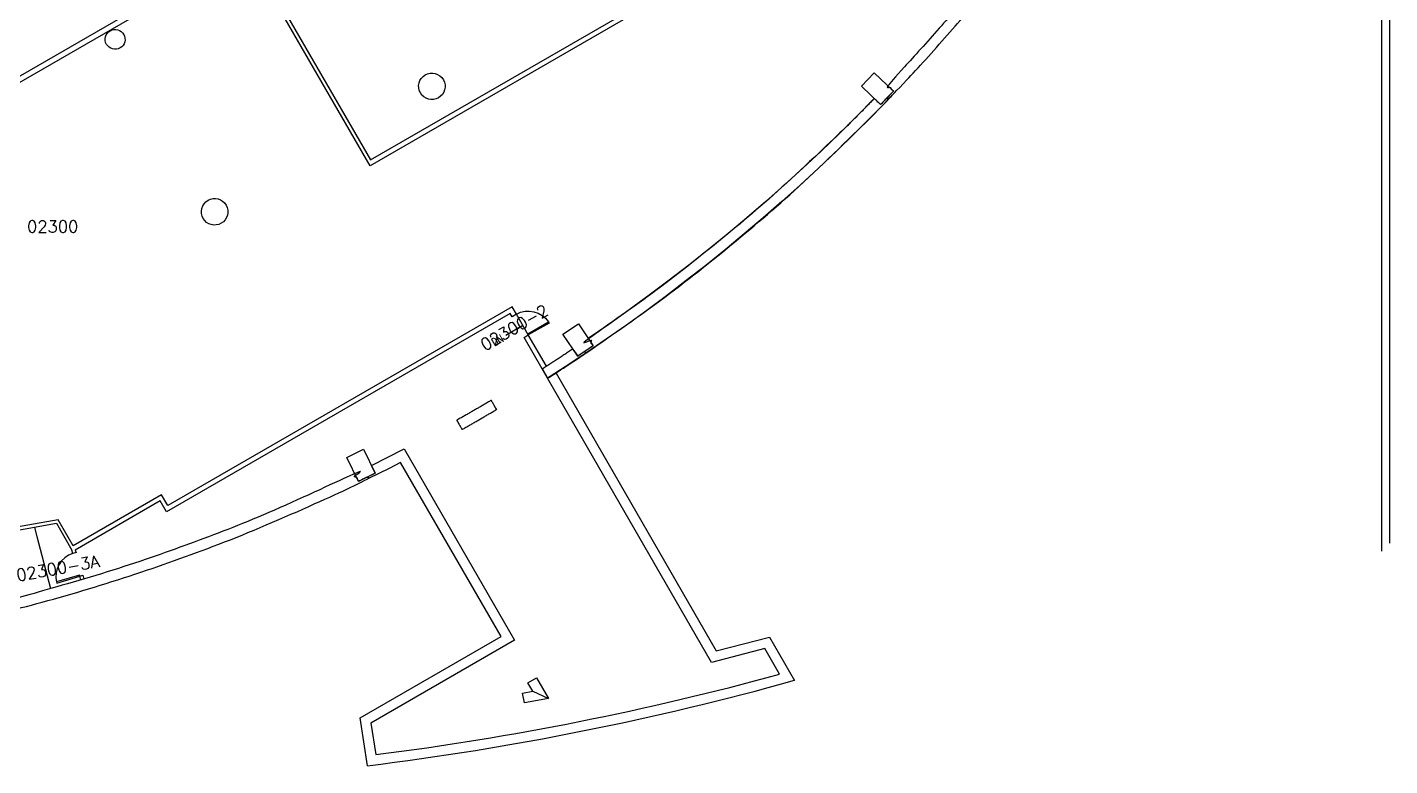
# Model space of a CAD drawing. Extents: x -2225 to 2382, y 4758 to 10467.
# Drawn here: x -376 to 1678, y 4758 to 5870 of the extents above; entities that cross this region are included whole.
import ezdxf
from ezdxf.enums import TextEntityAlignment as Align

# ---------------------------------------------------------------- set-up
doc = ezdxf.new("R2010")
doc.units = 0
doc.header["$LTSCALE"] = 48
doc.header["$MEASUREMENT"] = 0
doc.layers.get('0').update_dxf_attribs({"linetype": 'CONTINUOUS'})
for name, color, linetype in [('ARDOOR', 7, 'CONTINUOUS'), ('ARDOORNO', 4, 'CONTINUOUS'), ('ARROOMNO', 4, 'CONTINUOUS'), ('ARWALL', 7, 'CONTINUOUS'), ('COL', 14, 'CONTINUOUS'), ('EXWALL', 8, 'CONTINUOUS'), ('TXT', 4, 'CONTINUOUS')]:
    doc.layers.add(name, color=color, linetype=linetype)
doc.styles.add('ROMANS', font='romans.shx', dxfattribs={"height": 18})
doc.styles.get("Standard").update_dxf_attribs({"font": 'simplex.shx', "width": 0.75, "height": 12})
doc.dimstyles.get("Standard").update_dxf_attribs({"dimtxt": 12, "dimasz": 12, "dimexe": 9, "dimexo": 3, "dimgap": 12, "dimtad": 1, "dimdec": 4, "dimzin": 0, "dimtxsty": 'STANDARD', "dimblk": 'OBLIQUE', "dimcen": 0, "dimdle": 3, "dimclrd": 256, "dimclre": 256, "dimclrt": 256, "dimazin": 3, "dimtfac": 1, "dimtdec": 4, "dimtix": 1, "dimtmove": 0, "dimatfit": 3, "dimtolj": 1, "dimtzin": 0})

# ---------------------------------------------------------------- blocks, each defined once
blk = doc.blocks.new('3-00-DR')
at = {"color": 0}
for p, q in [((0, 36), (0, 0)), ((1.8, 36), (0, 36)), ((1.8, 0), (1.8, 36)), ((0, 0), (1.8, 0))]:
    blk.add_line(p, q, dxfattribs=at)
blk.add_arc((-0.1, 0), 36.1, 0.049, 87.097, dxfattribs=at)

msp = doc.modelspace()

# ---------------------------------------------------------------- linework, layer by layer
at = {"layer": 'ARWALL'}
for p, q in [((-102.8, 6094.1), (141.8, 5670.5)), ((-580.1, 5676.1), (-45.3, 5984.8)), ((141.2, 5661.7), (-45.3, 5984.8)), ((-219.6, 5893), (-411.9, 5782)), ((574.8, 5912.1), (141.2, 5661.7)), ((141.8, 5670.5), (530.4, 5894.8)), ((355.1, 5449.3), (-163.6, 5149.8)), ((361.6, 5438.1), (355.1, 5449.3)), ((352.4, 5439.2), (-165.5, 5140.4)), ((355.3, 5434.4), (352.4, 5439.2)), ((361.6, 5438.1), (355.3, 5434.4)), ((373.3, 5403.2), (379.6, 5406.9)), ((400.7, 5355.7), (373.3, 5403.2)), ((406.9, 5359.7), (379.6, 5406.9)), ((-173, 5166.1), (-306.3, 5089.1)), ((-175, 5156.9), (-303.1, 5082.9)), ((-165.5, 5140.4), (-175, 5156.9)), ((-163.6, 5149.8), (-173, 5166.1)), ((-329.1, 5128.6), (-1016.6, 5007.4)), ((-1015.8, 5002.6), (-331.6, 5123.2)), ((-331.6, 5123.2), (-308.1, 5082.5)), ((-306.3, 5089.1), (-329.1, 5128.6)), ((-306.7, 5077.9), (-308.1, 5082.5)), ((-302, 5079.3), (-306.7, 5077.9)), ((-303.1, 5082.9), (-302, 5079.3)), ((-296.3, 5043.4), (-291.7, 5044.8)), ((-294.6, 5037.7), (-296.3, 5043.4)), ((-291.7, 5044.8), (-290, 5039.1))]:
    msp.add_line(p, q, dxfattribs=at)
at = {"layer": 'COL', "flags": 128}
for points in [[(881.6, 5781.7), (901, 5801.9), (929.9, 5774.1), (910.4, 5754), (881.6, 5781.7)], [(431.8, 5408.1), (455, 5423.7), (477.3, 5390.5), (454.1, 5374.9), (431.8, 5408.1)], [(106.2, 5222.3), (131.3, 5234.7), (148.9, 5198.7), (123.8, 5186.4), (106.2, 5222.3)]]:
    msp.add_lwpolyline(points, dxfattribs=at)
at = {"layer": 'COL', "extrusion": (0, 0, -1)}
for centre, radius in [((243.1, 5852.2), 15), ((-234.2, 5781.4), 20), ((93.1, 5592.4), 20)]:
    msp.add_arc(centre, radius, 330.0000000001853, 329.9999942706195, dxfattribs=at)
at = {"layer": 'EXWALL'}
for p, q in [((1665.7, 5081.3), (1665.7, 6263.2)), ((1677.7, 5093.3), (1677.7, 6263.2)), ((901, 5763.1), (874.6, 5736.3)), ((923.3, 5762.9), (897.2, 5736.2)), ((874.6, 5736.3), (847.9, 5709.9)), ((897.2, 5736.2), (870.8, 5709.8)), ((847.9, 5709.9), (820.8, 5683.9)), ((870.8, 5709.8), (844, 5683.7)), ((820.8, 5683.9), (793.4, 5658.2)), ((844, 5683.7), (816.9, 5658)), ((793.4, 5658.2), (765.6, 5632.9)), ((816.9, 5658), (789.4, 5632.7)), ((765.6, 5632.9), (737.5, 5608)), ((789.4, 5632.7), (761.6, 5607.8)), ((737.5, 5608), (709, 5583.5)), ((761.6, 5607.8), (733.5, 5583.2)), ((709, 5583.5), (680.2, 5559.3)), ((733.5, 5583.2), (705, 5559)), ((680.2, 5559.3), (651.1, 5535.6)), ((705, 5559), (676.2, 5535.2)), ((651.1, 5535.6), (621.7, 5512.2)), ((676.2, 5535.2), (647.1, 5511.7)), ((621.7, 5512.2), (592, 5489.2)), ((647.1, 5511.7), (617.7, 5488.7)), ((592, 5489.2), (561.9, 5466.7)), ((617.7, 5488.7), (588, 5466)), ((561.9, 5466.7), (531.6, 5444.5)), ((588, 5466), (558, 5443.8)), ((531.6, 5444.5), (500.9, 5422.8)), ((558, 5443.8), (527.7, 5421.9)), ((379.6, 5406.9), (361.6, 5438.1)), ((500.9, 5422.8), (470, 5401.5)), ((527.7, 5421.9), (497.1, 5400.5)), ((497.1, 5400.5), (466.3, 5379.5)), ((446.8, 5385.7), (454.1, 5374.9)), ((460.3, 5375.5), (435, 5358.8)), ((466.3, 5379.5), (460.3, 5375.5)), ((408.7, 5341.8), (400.7, 5355.7)), ((408.4, 5341.7), (421.4, 5349.2)), ((655.6, 4913.5), (408.4, 5341.7)), ((412.6, 5344.4), (408.7, 5341.8)), ((435, 5358.8), (412.6, 5344.4)), ((421.4, 5349.2), (662.9, 4930.9)), ((143.2, 5210.4), (192.6, 5235.5)), ((192.6, 5235.5), (359, 4947.2)), ((137.4, 5193.1), (148.9, 5198.7)), ((169.8, 5205.9), (138.9, 5190.5)), ((148.9, 5198.7), (143.2, 5210.4)), ((187.2, 5214.8), (169.8, 5205.9)), ((338.6, 4952.7), (187.2, 5214.8)), ((-360.5, 5103), (-364.3, 5117.4)), ((-340.1, 5024.5), (-360.5, 5103)), ((126.1, 4830), (338.6, 4952.7)), ((662.9, 4930.9), (743.2, 4951.8)), ((743.2, 4951.8), (780.8, 4886.6)), ((359, 4947.2), (142.4, 4822.1)), ((735.9, 4934.4), (655.6, 4913.5)), ((758.2, 4895.9), (735.9, 4934.4)), ((378.9, 4882.8), (391.9, 4890.3)), ((391.9, 4890.3), (409.8, 4859.2)), ((371, 4867.4), (386.2, 4870.2)), ((373.7, 4852.6), (371, 4867.4)), ((386.2, 4870.2), (378.9, 4882.8)), ((386.2, 4870.2), (409.8, 4859.2)), ((409.8, 4859.2), (373.7, 4852.6)), ((137.1, 4758), (126.1, 4830)), ((142.4, 4822.1), (149.7, 4774.7))]:
    msp.add_line(p, q, dxfattribs=at)
for radius, start, end in [(4389.8, 277.2179, 285.322), (4404.8, 277.0279, 285.5746)]:
    msp.add_arc((-401.8, 9129.7), radius, start, end, dxfattribs=at)
for points, weights, knots in [([(1145.9, 6051.7), (1151.1, 6047.9), (1156.4, 6044.1), (1160.1, 6049.3), (1163.9, 6054.4), (1165.1, 6053.5), (1166.2, 6052.5), (1054.6, 5899.5), (923.3, 5762.9), (922.1, 5763.9), (920.9, 5764.9), (925.4, 5769.5), (929.9, 5774.1), (925.2, 5778.6), (920.5, 5783.1), (1041.6, 5910.3), (1145.9, 6051.7)], [1, 1, 1, 1, 1, 1, 1, 0.99771272513, 1, 1, 1, 1, 1, 1, 1, 0.998016694916, 1], [0, 0, 0, 0.125, 0.125, 0.25, 0.25, 0.375, 0.375, 0.5, 0.5, 0.625, 0.625, 0.75, 0.75, 0.875, 0.875, 1, 1, 1]), ([(466.3, 5379.5), (465.5, 5380.8), (464.8, 5382.1), (471, 5386.3), (477.3, 5390.5), (473.7, 5396), (470, 5401.5), (703.9, 5560.3), (901, 5763.1), (905.7, 5758.5), (910.4, 5754), (915.7, 5759.4), (920.9, 5764.9), (922.1, 5763.9), (923.3, 5762.9), (715.3, 5546.7), (466.3, 5379.5)], [1, 1, 1, 1, 1, 1, 1, 0.994858754548, 1, 1, 1, 1, 1, 1, 1, 0.994293276233, 1], [0, 0, 0, 0.125, 0.125, 0.25, 0.25, 0.375, 0.375, 0.5, 0.5, 0.625, 0.625, 0.75, 0.75, 0.875, 0.875, 1, 1, 1]), ([(400.7, 5355.7), (423.9, 5370.5), (446.8, 5385.7), (450.5, 5380.3), (454.1, 5374.9), (459.4, 5378.5), (464.8, 5382.1), (465.5, 5380.8), (466.3, 5379.5), (437.7, 5360.3), (408.7, 5341.8), (404.7, 5348.8), (400.7, 5355.7)], [1, 0.999951139452, 1, 1, 1, 1, 1, 1, 1, 0.999924330624, 1, 1, 1], [0, 0, 0, 0.166667, 0.166667, 0.333333, 0.333333, 0.5, 0.5, 0.666667, 0.666667, 0.833333, 0.833333, 1, 1, 1]), ([(271.7, 5278.4), (297.9, 5293.2), (323.7, 5308.4), (327.7, 5301.5), (331.7, 5294.6), (305.9, 5279.3), (279.7, 5264.6), (275.7, 5271.5), (271.7, 5278.4)], [1, 0.99994197194, 1, 1, 1, 0.999942435757, 1, 1, 1], [0, 0, 0, 0.25, 0.25, 0.5, 0.5, 0.75, 0.75, 1, 1, 1]), ([(123.8, 5186.4), (130.6, 5189.8), (137.4, 5193.1), (138.1, 5191.8), (138.9, 5190.5), (-130.4, 5058.4), (-421.7, 4986.4), (-421.9, 4987.9), (-422.2, 4989.4), (-414.8, 4991.2), (-407.5, 4993.1), (-409, 4999.4), (-410.6, 5005.7), (-136.5, 5075), (118.1, 5198.1), (120.9, 5192.3), (123.8, 5186.4)], [1, 1, 1, 1, 1, 0.994293276233, 1, 1, 1, 1, 1, 1, 1, 0.994858754548, 1, 1, 1], [0, 0, 0, 0.125, 0.125, 0.25, 0.25, 0.375, 0.375, 0.5, 0.5, 0.625, 0.625, 0.75, 0.75, 0.875, 0.875, 1, 1, 1])]:
    msp.add_rational_spline(points, weights, degree=2, knots=knots, dxfattribs=at)

# ---------------------------------------------------------------- block references
at = {"layer": 'ARDOOR', "xscale": -1, "rotation": 299.9999999990933}
msp.add_blockref('3-00-DR', (379.6, 5406.9), dxfattribs=at)
at = {"layer": 'ARDOOR', "rotation": 106.7101021726341}
msp.add_blockref('3-00-DR', (-296.3, 5043.4), dxfattribs=at)

# ---------------------------------------------------------------- texts
at = {"layer": 'ARDOORNO', "style": 'ROMANS'}
msp.add_text('02300-3A', height=18, rotation=10, dxfattribs=at).set_placement((-390.2, 5035.7))
at = {"layer": 'ARROOMNO', "style": 'ROMANS'}
msp.add_text('02300', height=18, dxfattribs=at).set_placement((-375.7, 5561.2))
msp.add_text('02300-2', height=18, rotation=30, dxfattribs=at).set_placement((314.2, 5382.2))
at = {"layer": 'TXT', "width": 0.75}
msp.add_text('DN', height=12, rotation=30, dxfattribs=at).set_placement((340.3, 5403.1), align=Align.MIDDLE_RIGHT)

# ---------------------------------------------------------------- leaders
at = {"layer": 'TXT'}
msp.add_leader([(371.4, 5421.1), (345.5, 5406.1)], dimstyle='STANDARD', override={"dimgap": 12, "dimtad": 0}, dxfattribs=at)

doc.saveas('drawing.dxf')
